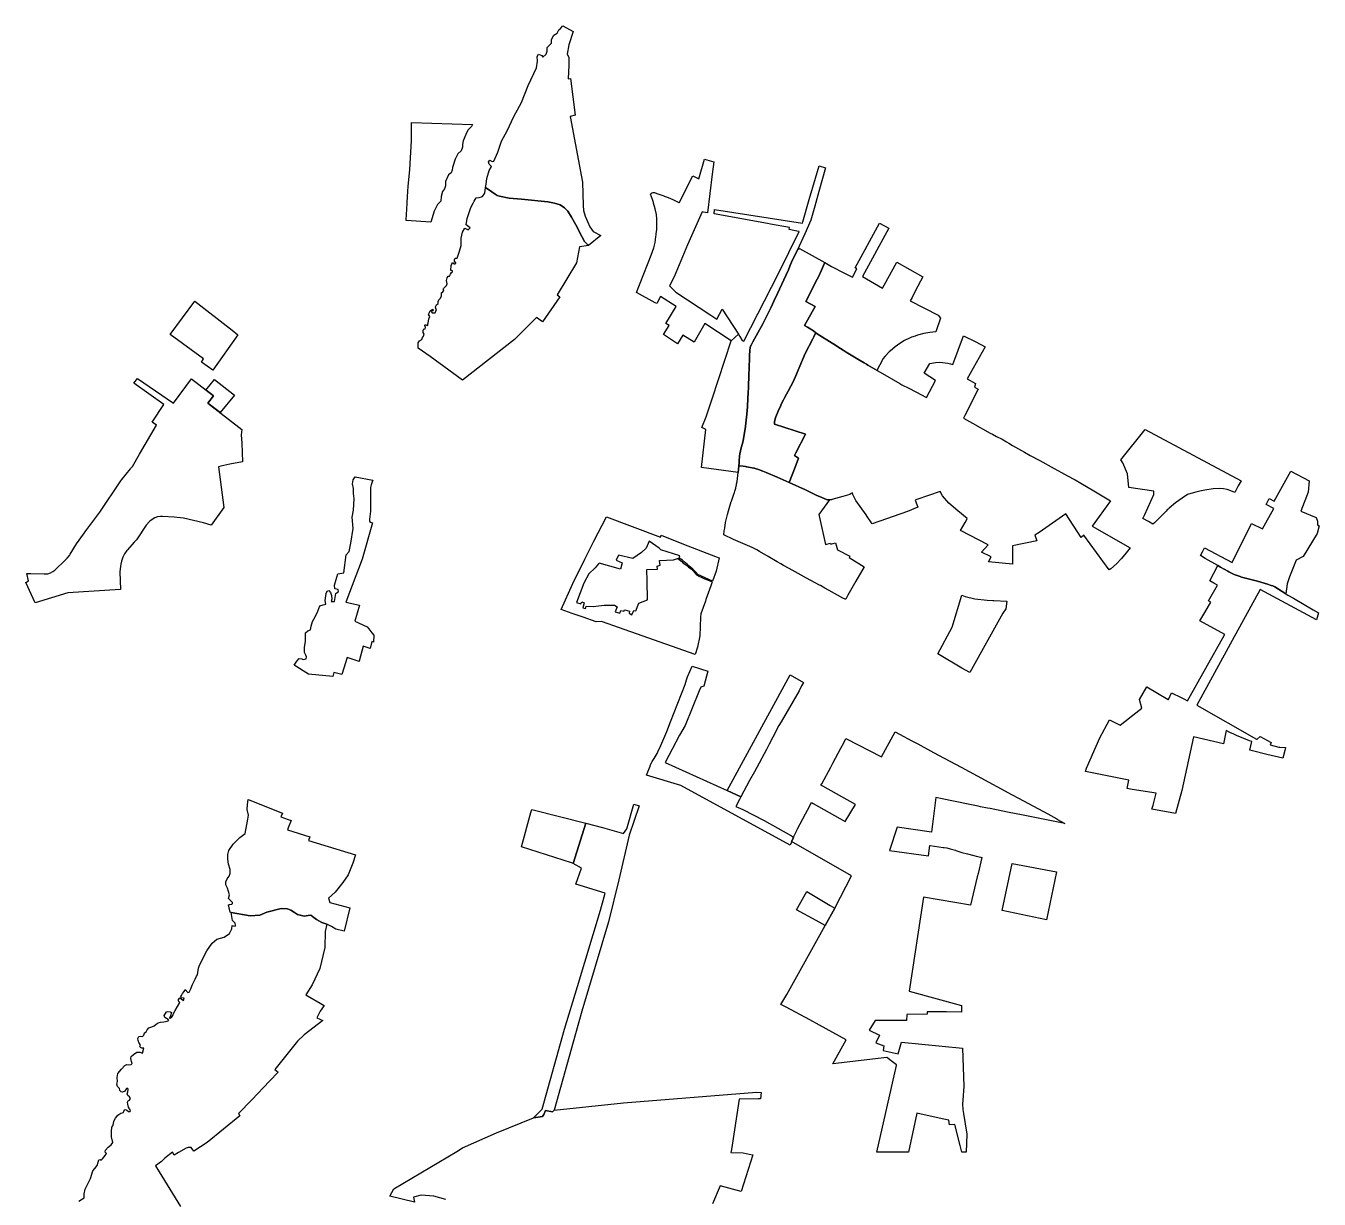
# Model space of a CAD drawing. Header units: inches. Extents: x 280195 to 293923, y 9098893 to 9120289.
# Drawn here: x 283587 to 285520, y 9109990 to 9111743 of the extents above; entities that cross this region are included whole.
import ezdxf

# ---------------------------------------------------------------- set-up
doc = ezdxf.new("R2010")
doc.units = ezdxf.units.IN
doc.header["$MEASUREMENT"] = 0
doc.layers.add('CIS', color=7, linetype='Continuous')

msp = doc.modelspace()

# ---------------------------------------------------------------- linework, layer by layer
at = {"layer": 'CIS'}
for points in [[(284396.0694, 9111700.6139), (284398.9626, 9111696.2566), (284398.5656, 9111684.149), (284397.9043, 9111663.9774), (284401.1152, 9111664.4019), (284408.1741, 9111609.7293), (284400.7658, 9111607.4803), (284419.2866, 9111509.452), (284420.345, 9111474.6592), (284420.4774, 9111467.1186), (284422.9908, 9111458.7842), (284430.3991, 9111442.9092), (284435.1617, 9111435.8977), (284446.6711, 9111429.9446), (284428.1039, 9111414.9691), (284422.444, 9111420.9619), (284418.0784, 9111428.3041), (284409.0825, 9111445.5682), (284402.9309, 9111457.2761), (284397.507, 9111466.1395), (284392.2814, 9111471.2329), (284385.7331, 9111475.5324), (284377.3986, 9111478.1782), (284367.4767, 9111480.2949), (284328.0537, 9111483.9329), (284309.5328, 9111485.7188), (284294.9807, 9111488.4309), (284291.6073, 9111489.5553), (284288.8953, 9111491.4074), (284283.6036, 9111495.31), (284274.2532, 9111501.3512), (284274.9958, 9111506.6386), (284276.416, 9111515.1203), (284279.8642, 9111526.9586), (284283.2508, 9111532.8853), (284279.8642, 9111536.4837), (284278.8058, 9111540.0819), (284280.4992, 9111542.6221), (284284.0975, 9111540.5053), (284286.6376, 9111540.9287), (284292.5642, 9111554.4754), (284298.2792, 9111570.9854), (284306.5342, 9111586.2254), (284316.6942, 9111607.8155), (284327.9126, 9111628.5588), (284338.0726, 9111653.7472), (284350.3494, 9111680.4173), (284352.0426, 9111690.3656), (284351.4076, 9111697.3507), (284353.3126, 9111700.949), (284358.6043, 9111699.044), (284360.086, 9111696.504), (284364.9543, 9111700.949), (284366.436, 9111705.1823), (284366.6477, 9111710.8973), (284369.611, 9111713.8607), (284372.786, 9111717.459), (284372.9977, 9111722.7507), (284376.3845, 9111729.1007), (284381.2528, 9111732.0641), (284383.7927, 9111737.3557), (284386.5444, 9111739.0491), (284389.931, 9111743.0707), (284405.1711, 9111734.6041), (284398.8211, 9111714.7074), (284396.0694, 9111700.6139)], [(284254.589, 9111595.6187), (284253.2205, 9111592.7208), (284247.9288, 9111587.4291), (284244.6215, 9111580.8144), (284240.9835, 9111571.2233), (284239.9913, 9111565.9318), (284239.9913, 9111561.6322), (284237.6762, 9111556.3405), (284232.7152, 9111551.7103), (284228.7465, 9111544.1035), (284224.7777, 9111531.5357), (284224.447, 9111527.2363), (284222.7933, 9111523.2675), (284218.8246, 9111520.2908), (284214.1943, 9111510.6998), (284214.1943, 9111504.0852), (284212.8714, 9111499.455), (284209.8949, 9111495.8169), (284207.9105, 9111488.2101), (284207.5798, 9111480.9341), (284202.6188, 9111476.3039), (284197.6579, 9111466.0512), (284192.3662, 9111449.8455), (284155.8204, 9111452.4122), (284156.119, 9111462.0703), (284156.4816, 9111468.1382), (284157.1534, 9111479.3787), (284157.6326, 9111487.3955), (284158.59, 9111503.4157), (284160.9898, 9111527.9871), (284161.061, 9111528.7166), (284162.0484, 9111545.7308), (284163.532, 9111571.2961), (284163.532, 9111598.4722), (284254.589, 9111595.6187)], [(284562.9846, 9111479.2189), (284563.6747, 9111478.881), (284584.1854, 9111518.8158), (284593.275, 9111514.7671), (284601.5121, 9111543.6761), (284615.5879, 9111539.8661), (284613.1538, 9111521.5437), (284605.9964, 9111463.7187), (284599.9202, 9111464.7606), (284598.2881, 9111465.1855), (284576.2525, 9111415.7954), (284556.144, 9111368.038), (284549.3311, 9111354.6104), (284558.7238, 9111345.0854), (284610.8872, 9111310.9764), (284620.2616, 9111304.8467), (284628.1991, 9111319.7956), (284652.2727, 9111282.3748), (284641.266, 9111272.3206), (284602.196, 9111298.3411), (284586.2681, 9111270.4011), (284569.3347, 9111280.8786), (284561.2914, 9111268.1786), (284540.528, 9111281.7044), (284548.6443, 9111295.272), (284544.0405, 9111298.2353), (284559.3076, 9111323.5883), (284535.5772, 9111338.6124), (284530.3384, 9111328.2155), (284527.9766, 9111329.4683), (284499.7262, 9111344.4549), (284505.3262, 9111358.7496), (284516.542, 9111386.3949), (284516.5497, 9111386.4139), (284521.8281, 9111400.2635), (284525.6782, 9111411.4918), (284527.8188, 9111419.6237), (284528.4332, 9111423.4923), (284529.0008, 9111428.25), (284529.2239, 9111430.1976), (284529.5238, 9111432.8153), (284530.1193, 9111438.1437), (284530.287, 9111446.3485), (284530.2963, 9111451.639), (284530.2974, 9111452.2451), (284530.2367, 9111453.4895), (284530.1591, 9111454.9748), (284529.8285, 9111461.3069), (284527.9325, 9111469.8774), (284525.5912, 9111478.1627), (284525.3312, 9111478.9728), (284524.826, 9111480.5468), (284523.7936, 9111483.7629), (284520.9147, 9111491.7741), (284520.9245, 9111491.7858), (284521.6985, 9111492.5599), (284522.5951, 9111493.1877), (284523.5871, 9111493.6503), (284524.6444, 9111493.9336), (284525.7348, 9111494.029), (284526.8252, 9111493.9336), (284527.7186, 9111493.7073), (284531.7742, 9111492.357), (284540.6843, 9111488.9662), (284541.2373, 9111488.7558), (284547.3208, 9111486.7301), (284550.6816, 9111485.1635), (284554.0802, 9111483.5792), (284560.2729, 9111480.5468), (284562.9846, 9111479.2189)], [(284760.4743, 9111452.7933), (284751.4712, 9111432.5629), (284751.425, 9111432.4591), (284740.3438, 9111407.5592), (284740.0883, 9111407.0662), (284733.3549, 9111393.4644), (284730.0629, 9111386.4392), (284729.1347, 9111383.8529), (284727.2199, 9111378.5173), (284723.1798, 9111370.1469), (284720.3368, 9111363.7196), (284710.8836, 9111343.2597), (284705.7962, 9111332.7967), (284700.641, 9111321.762), (284696.3693, 9111312.6181), (284689.4862, 9111298.8669), (284688.4115, 9111296.9314), (284685.9435, 9111292.4863), (284683.9162, 9111288.8351), (284674.0747, 9111271.1099), (284671.316, 9111266.1413), (284670.8709, 9111265.2816), (284669.7717, 9111262.3026), (284669.6372, 9111261.756), (284669.3277, 9111259.0101), (284669.2189, 9111258.0442), (284669.2212, 9111257.771), (284668.991, 9111251.1027), (284668.2045, 9111228.3209), (284668.1032, 9111225.3852), (284668.0241, 9111223.0937), (284667.3144, 9111201.7396), (284667.1147, 9111195.7316), (284665.9176, 9111175.2541), (284665.8007, 9111173.6791), (284664.9948, 9111162.8187), (284662.9974, 9111145.0909), (284662.9194, 9111144.5186), (284661.9788, 9111138.1769), (284660.9167, 9111132.4951), (284659.1908, 9111123.2623), (284655.6194, 9111108.5154), (284655.2882, 9111107.3002), (284655.0578, 9111106.4337), (284653.8205, 9111099.9476), (284653.4059, 9111093.3577), (284653.4941, 9111090.315), (284652.9746, 9111085.9046), (284651.755, 9111075.5494), (284597.2834, 9111083.2777), (284603.4779, 9111140.1889), (284597.5543, 9111143.1595), (284604.2878, 9111158.875), (284613.2731, 9111185.7488), (284641.266, 9111272.3206), (284652.2727, 9111282.3748), (284654.3894, 9111278.7765), (284658.0335, 9111272.992), (284660.6071, 9111272.0561), (284712.066, 9111372.8561), (284743.2869, 9111435.7609), (284742.1141, 9111435.9928), (284728.358, 9111438.7123), (284728.7745, 9111441.6876), (284700.1961, 9111446.8007), (284695.6486, 9111447.6143), (284615.9479, 9111462.3311), (284616.6897, 9111468.4776), (284747.9304, 9111448.2493), (284748.4578, 9111450.0391), (284758.2877, 9111483.4054), (284773.1215, 9111533.756), (284782.6993, 9111531.0572), (284772.6866, 9111495.7978), (284766.3774, 9111473.5807), (284760.4743, 9111452.7933)], [(284428.1039, 9111414.9691), (284414.6101, 9111413.064), (284410.1385, 9111388.8864), (284381.2461, 9111341.2613), (284385.3736, 9111338.0864), (284359.1798, 9111300.78), (284350.6073, 9111307.2888), (284317.746, 9111274.4275), (284239.6408, 9111213.4673), (284191.7069, 9111248.8376), (284173.672, 9111261.6277), (284173.6242, 9111265.4748), (284173.492, 9111269.5759), (284175.7409, 9111272.4863), (284179.1276, 9111274.7088), (284179.842, 9111277.3282), (284181.3501, 9111279.6301), (284182.3026, 9111282.2494), (284180.9532, 9111284.7101), (284180.7945, 9111287.9645), (284182.2232, 9111290.187), (284184.0489, 9111290.5838), (284184.3664, 9111292.4095), (284183.7314, 9111295.5051), (284183.8901, 9111296.8545), (284186.1919, 9111296.0607), (284187.9382, 9111295.4257), (284188.2557, 9111297.0132), (284188.8114, 9111301.617), (284189.6845, 9111305.5857), (284190.7957, 9111308.602), (284189.0495, 9111311.8564), (284190.3195, 9111315.0314), (284191.6689, 9111317.4126), (284193.0976, 9111318.2859), (284195.6375, 9111319.8733), (284196.1933, 9111319.0001), (284194.8438, 9111317.492), (284192.8595, 9111316.5395), (284194.3676, 9111314.4758), (284198.7333, 9111314.317), (284201.1939, 9111319.2383), (284200.0826, 9111320.9845), (284199.6858, 9111323.4451), (284200.8764, 9111326.2233), (284203.2576, 9111328.0489), (284203.5751, 9111331.3827), (284204.607, 9111333.8433), (284206.9883, 9111336.3833), (284208.4964, 9111339.8758), (284208.5757, 9111344.3208), (284210.2427, 9111345.7496), (284211.5921, 9111347.0989), (284211.9889, 9111348.6071), (284210.8777, 9111349.8771), (284211.5127, 9111350.909), (284213.1796, 9111352.4172), (284215.8783, 9111355.1952), (284216.6721, 9111357.8146), (284216.037, 9111362.6565), (284216.9896, 9111366.3871), (284218.4182, 9111368.9271), (284220.3233, 9111368.8477), (284222.0696, 9111371.864), (284223.5777, 9111374.5627), (284224.9271, 9111375.3565), (284225.0064, 9111377.1821), (284223.5777, 9111377.579), (284222.5458, 9111377.7378), (284222.2283, 9111379.7221), (284223.0221, 9111383.6115), (284222.956, 9111385.1306), (284224.0539, 9111387.739), (284225.0858, 9111389.0884), (284225.8796, 9111389.2472), (284226.9907, 9111387.739), (284228.4989, 9111387.739), (284230.0071, 9111388.1359), (284230.0865, 9111389.1678), (284227.7846, 9111391.6284), (284227.7846, 9111393.6128), (284228.8958, 9111395.7559), (284231.7753, 9111396.2308), (284235.2553, 9111406.2908), (284237.6366, 9111415.0221), (284237.9012, 9111425.87), (284239.7532, 9111434.8659), (284243.4574, 9111440.6867), (284248.4845, 9111438.57), (284251.1304, 9111441.4804), (284245.3095, 9111445.7138), (284246.897, 9111455.5034), (284252.0627, 9111471.5039), (284255.9077, 9111478.3903), (284257.4009, 9111481.0646), (284260.3085, 9111486.2719), (284264.8887, 9111486.4597), (284269.6512, 9111488.0472), (284273.0908, 9111493.0743), (284274.2532, 9111501.3512), (284283.6036, 9111495.31), (284288.8953, 9111491.4074), (284291.6073, 9111489.5553), (284294.9807, 9111488.4309), (284309.5328, 9111485.7188), (284328.0537, 9111483.9329), (284367.4767, 9111480.2949), (284377.3986, 9111478.1782), (284385.7331, 9111475.5324), (284392.2814, 9111471.2329), (284397.507, 9111466.1395), (284402.9309, 9111457.2761), (284409.0825, 9111445.5682), (284418.0784, 9111428.3041), (284422.444, 9111420.9619), (284428.1039, 9111414.9691)], [(284837.578, 9111368.5403), (284867.8596, 9111351.3953), (284870.0784, 9111355.4298), (284889.0032, 9111389.8426), (284928.0164, 9111367.9228), (284917.266, 9111347.5397), (284911.8663, 9111337.3017), (284909.2888, 9111332.4147), (284950.8946, 9111310.7187), (284954.2681, 9111306.2209), (284947.2571, 9111285.6848), (284938.6957, 9111284.9561), (284929.3482, 9111283.3533), (284920.1704, 9111280.9636), (284916.4428, 9111279.6465), (284911.2282, 9111277.804), (284908.9876, 9111276.8753), (284908.0756, 9111276.5037), (284900.5487, 9111272.9437), (284893.4068, 9111268.6632), (284886.719, 9111263.7032), (284882.6564, 9111260.1467), (284879.4982, 9111257.3177), (284877.8378, 9111255.8303), (284871.6612, 9111249.3702), (284868.4334, 9111245.4806), (284866.6198, 9111242.2893), (284860.3856, 9111230.277), (284859.4749, 9111228.3629), (284845.7646, 9111236.3119), (284843.9148, 9111237.4118), (284840.4221, 9111239.4886), (284831.0265, 9111245.0081), (284823.1619, 9111249.6282), (284813.2583, 9111255.4463), (284810.4763, 9111257.3134), (284808.9521, 9111258.3363), (284805.1172, 9111260.9101), (284794.7421, 9111267.3923), (284792.446, 9111268.8268), (284770.1361, 9111282.7656), (284767.8046, 9111284.6452), (284764.3899, 9111287.3978), (284755.5183, 9111292.7679), (284751.289, 9111295.3279), (284767.0196, 9111323.9901), (284753.1507, 9111331.4395), (284763.4128, 9111351.4788), (284768.2345, 9111361.018), (284771.9723, 9111368.0895), (284776.34, 9111378.0372), (284779.5542, 9111385.2674), (284781.3706, 9111389.4701), (284791.5866, 9111383.6646), (284810.8096, 9111373.6864), (284822.7812, 9111367.4721), (284829.4487, 9111380.2515), (284826.988, 9111381.4421), (284863.3419, 9111448.276), (284877.0738, 9111440.656), (284837.578, 9111368.5403)], [(284736.9343, 9111083.5091), (284728.1657, 9111060.6812), (284710.288, 9111068.7799), (284693.6335, 9111075.8293), (284688.5718, 9111077.9717), (284682.4363, 9111080.2721), (284677.1616, 9111081.7711), (284676.2887, 9111081.9798), (284675.5529, 9111082.1556), (284664.8688, 9111084.2562), (284664.3012, 9111084.3678), (284663.0545, 9111084.5479), (284659.3715, 9111085.0801), (284652.9746, 9111085.9046), (284653.4941, 9111090.315), (284653.4059, 9111093.3577), (284653.8205, 9111099.9476), (284655.0578, 9111106.4337), (284655.2882, 9111107.3002), (284655.6194, 9111108.5154), (284659.1908, 9111123.2623), (284660.9167, 9111132.4951), (284661.9788, 9111138.1769), (284662.9194, 9111144.5186), (284662.9974, 9111145.0909), (284664.9948, 9111162.8187), (284665.8007, 9111173.6791), (284665.9176, 9111175.2541), (284667.1147, 9111195.7316), (284667.3144, 9111201.7396), (284668.0241, 9111223.0937), (284668.1032, 9111225.3852), (284668.2045, 9111228.3209), (284668.991, 9111251.1027), (284669.2212, 9111257.771), (284669.2189, 9111258.0442), (284669.3277, 9111259.0101), (284669.6372, 9111261.756), (284669.7717, 9111262.3026), (284670.8709, 9111265.2816), (284671.316, 9111266.1413), (284674.0747, 9111271.1099), (284683.9162, 9111288.8351), (284685.9435, 9111292.4863), (284688.4115, 9111296.9314), (284689.4862, 9111298.8669), (284696.3693, 9111312.6181), (284700.641, 9111321.762), (284705.7962, 9111332.7967), (284710.8836, 9111343.2597), (284720.3368, 9111363.7196), (284723.1798, 9111370.1469), (284727.2199, 9111378.5173), (284729.1347, 9111383.8529), (284730.0629, 9111386.4392), (284733.3549, 9111393.4644), (284740.0883, 9111407.0662), (284740.3438, 9111407.5592), (284740.9551, 9111408.4324), (284741.7089, 9111409.186), (284742.582, 9111409.7974), (284743.0809, 9111410.0557), (284743.6925, 9111410.3936), (284781.3706, 9111389.4701), (284779.5542, 9111385.2674), (284776.34, 9111378.0372), (284771.9723, 9111368.0895), (284768.2345, 9111361.018), (284763.4128, 9111351.4788), (284753.1507, 9111331.4395), (284767.0196, 9111323.9901), (284751.289, 9111295.3279), (284755.5183, 9111292.7679), (284764.3899, 9111287.3978), (284767.8046, 9111284.6452), (284765.0389, 9111278.7849), (284764.9044, 9111278.5), (284763.3642, 9111275.4692), (284752.184, 9111253.4678), (284748.1078, 9111244.0869), (284737.5498, 9111219.1818), (284733.6065, 9111210.4142), (284730.5175, 9111204.6285), (284726.4831, 9111197.0721), (284724.2203, 9111192.9151), (284720.6067, 9111186.2766), (284719.7137, 9111184.4927), (284715.7727, 9111176.6195), (284715.4842, 9111175.9731), (284711.575, 9111167.2165), (284708.1405, 9111158.83), (284707.1419, 9111155.9049), (284706.3128, 9111151.3366), (284706.2325, 9111147.9023), (284752.6468, 9111132.8459), (284738.2966, 9111105.164), (284736.2426, 9111101.2016), (284742.2417, 9111097.326), (284736.9343, 9111083.5091)], [(283802.6741, 9111281.7029), (283839.5885, 9111331.5314), (283895.6057, 9111288.2295), (283903.8557, 9111281.5504), (283866.3906, 9111228.8453), (283849.4573, 9111240.6986), (283852.6322, 9111245.7786), (283802.6741, 9111281.7029)], [(284917.4706, 9111196.0877), (284933.2852, 9111188.0009), (284946.9603, 9111213.0517), (284929.8152, 9111223.9261), (284938.229, 9111238.8487), (284947.119, 9111240.198), (284953.3896, 9111240.5948), (284965.2166, 9111239.0867), (284969.3441, 9111237.9755), (284972.7571, 9111236.9436), (284988.7954, 9111279.9259), (285006.9945, 9111271.1463), (285021.2463, 9111263.4), (284994.1856, 9111215.7286), (285006.9031, 9111208.6306), (285004.9899, 9111203.0373), (285010.8242, 9111200.259), (284990.5607, 9111160.8529), (284988.6058, 9111157.0515), (285001.9807, 9111149.6266), (285028.8703, 9111134.6992), (285032.0414, 9111132.9592), (285037.9019, 9111129.7436), (285046.4245, 9111125.6774), (285053.0473, 9111121.6226), (285056.608, 9111119.4426), (285062.1977, 9111116.0203), (285080.0089, 9111106.1598), (285088.6648, 9111101.3678), (285102.968, 9111093.4493), (285124.523, 9111081.6757), (285135.365, 9111075.7539), (285144.2979, 9111070.8745), (285154.6128, 9111065.2404), (285155.5516, 9111064.6823), (285163.994, 9111059.6638), (285183.4024, 9111048.1264), (285208.2765, 9111033.2635), (285181.0376, 9110995.4), (285237.802, 9110963.2453), (285232.1743, 9110955.5557), (285225.0316, 9110947.1143), (285217.2851, 9110939.2233), (285208.977, 9110931.9261), (285206.529, 9110930.0774), (285168.8686, 9110982.0015), (285168.8376, 9110981.9766), (285164.7759, 9110978.7205), (285141.9139, 9111013.8787), (285101.8232, 9110986.2879), (285095.4295, 9110981.8876), (285097.455, 9110976.59), (285098.3359, 9110973.6789), (285061.8727, 9110966.2536), (285062.0644, 9110938.6414), (285026.1868, 9110942.1339), (285030.1027, 9110949.8597), (285015.921, 9110956.6331), (285025.4315, 9110967.5199), (284984.5256, 9110988.9028), (284991.2474, 9111001.0758), (284993.6201, 9111005.3726), (284994.4064, 9111006.7966), (284980.2758, 9111018.6402), (284966.8936, 9111029.8567), (284957.5009, 9111040.7046), (284953.8628, 9111047.3192), (284918.7741, 9111035.1851), (284916.7549, 9111034.4869), (284920.3665, 9111023.7712), (284904.8884, 9111017.4874), (284852.245, 9110999.0482), (284850.1341, 9111002.12), (284844.863, 9111009.7907), (284843.0896, 9111012.3713), (284828.0286, 9111034.0754), (284827.0738, 9111035.7477), (284823.5191, 9111042.9946), (284822.5939, 9111045.2445), (284820.9061, 9111044.176), (284818.82, 9111042.8552), (284808.3417, 9111039.8646), (284792.1962, 9111035.2566), (284791.783, 9111035.1383), (284789.0607, 9111034.7799), (284788.5441, 9111034.7119), (284785.3051, 9111035.1383), (284783.8533, 9111035.6243), (284776.8488, 9111038.4564), (284768.3942, 9111041.8747), (284759.7007, 9111046.1316), (284752.4935, 9111049.6608), (284728.1657, 9111060.6812), (284736.9343, 9111083.5091), (284742.2417, 9111097.326), (284736.2426, 9111101.2016), (284738.2966, 9111105.164), (284752.6468, 9111132.8459), (284706.2325, 9111147.9023), (284706.3128, 9111151.3366), (284707.1419, 9111155.9049), (284708.1405, 9111158.83), (284711.575, 9111167.2165), (284715.4842, 9111175.9731), (284715.7727, 9111176.6195), (284719.7137, 9111184.4927), (284720.6067, 9111186.2766), (284724.2203, 9111192.9151), (284726.4831, 9111197.0721), (284730.5175, 9111204.6285), (284733.6065, 9111210.4142), (284737.5498, 9111219.1818), (284748.1078, 9111244.0869), (284752.184, 9111253.4678), (284763.3642, 9111275.4692), (284764.9044, 9111278.5), (284765.0389, 9111278.7849), (284767.8046, 9111284.6452), (284770.1361, 9111282.7656), (284792.446, 9111268.8268), (284794.7421, 9111267.3923), (284805.1172, 9111260.9101), (284808.9521, 9111258.3363), (284810.4763, 9111257.3134), (284813.2583, 9111255.4463), (284823.1619, 9111249.6282), (284831.0265, 9111245.0081), (284840.4221, 9111239.4886), (284843.9148, 9111237.4118), (284845.7646, 9111236.3119), (284859.4749, 9111228.3629), (284863.9548, 9111225.7654), (284893.4848, 9111208.5878), (284896.8263, 9111206.644), (284906.81, 9111201.539), (284917.4706, 9111196.0877)], [(283753.7576, 9111216.2238), (283807.9968, 9111179.5296), (283834.7197, 9111215.9098), (283867.3957, 9111190.1128), (283859.1937, 9111179.1326), (283910.1261, 9111139.9742), (283909.2001, 9111132.169), (283909.8615, 9111119.4689), (283911.0521, 9111091.502), (283891.8272, 9111087.9456), (283878.4446, 9111085.2524), (283875.0819, 9111084.1084), (283883.1533, 9111023.3523), (283863.9609, 9110997.1146), (283852.6529, 9111000.6425), (283822.8103, 9111007.2973), (283808.9739, 9111008.8072), (283791.1843, 9111009.8525), (283788.5888, 9111009.8705), (283784.1345, 9111009.2671), (283779.8597, 9111007.8781), (283775.9016, 9111005.7482), (283772.3874, 9111002.9457), (283772.0655, 9111002.6324), (283766.9494, 9110997.1734), (283753.6945, 9110976.4993), (283752.6833, 9110975.0878), (283750.0148, 9110972.4193), (283748.9273, 9110971.6211), (283738.9279, 9110960.1227), (283738.0156, 9110959.0382), (283734.6175, 9110954.224), (283731.9064, 9110948.992), (283729.9331, 9110943.4396), (283728.9197, 9110938.8902), (283728.4224, 9110935.5755), (283727.6444, 9110927.1066), (283728.3855, 9110900.7519), (283649.8315, 9110896.0881), (283601.2113, 9110881.1259), (283587.1114, 9110911.1794), (283591.012, 9110913.6868), (283588.5018, 9110924.5894), (283592.8422, 9110924.8998), (283594.3301, 9110924.8729), (283614.5852, 9110924.137), (283615.7763, 9110924.1031), (283619.8544, 9110924.5047), (283623.7758, 9110925.6943), (283627.3898, 9110927.626), (283630.1845, 9110929.8618), (283645.652, 9110944.577), (283648.6867, 9110947.4978), (283652.1622, 9110951.8559), (283653.3858, 9110953.7739), (283662.5927, 9110969.2248), (283673.2876, 9110983.7317), (283676.8298, 9110988.5364), (283697.5788, 9111016.681), (283729.2245, 9111063.1302), (283730.6932, 9111065.286), (283743.2883, 9111081.0598), (283744.1933, 9111082.3135), (283746.3393, 9111084.531), (283757.1257, 9111103.2202), (283782.3487, 9111146.4565), (283776.0272, 9111151.0348), (283793.2628, 9111177.2144), (283748.2856, 9111209.3), (283753.7576, 9111216.2238)], [(283877.3344, 9111165.1855), (283859.1937, 9111179.1326), (283867.3957, 9111190.1128), (283856.4499, 9111198.7544), (283856.2787, 9111198.8895), (283868.8523, 9111214.8608), (283898.8725, 9111191.3157), (283877.3344, 9111165.1855)], [(285259.7726, 9111012.9803), (285273.5046, 9111042.6666), (285273.187, 9111047.7467), (285236.1188, 9111053.4617), (285234.1168, 9111073.6949), (285227.07, 9111090.3711), (285224.1331, 9111094.7368), (285260.5663, 9111140.1393), (285403.913, 9111063.4518), (285399.6029, 9111055.5692), (285394.2907, 9111045.8538), (285388.2486, 9111048.4195), (285382.9917, 9111050.3803), (285377.5093, 9111051.5729), (285371.9669, 9111051.9731), (285362.2433, 9111051.14), (285349.3971, 9111049.3302), (285344.7606, 9111048.4749), (285344.0151, 9111048.3082), (285336.0294, 9111046.3503), (285325.0119, 9111043.116), (285323.7834, 9111042.7162), (285315.4614, 9111037.4564), (285305.6624, 9111030.3876), (285296.3631, 9111022.6733), (285294.6981, 9111021.1756), (285293.2877, 9111019.706), (285291.8477, 9111018.2054), (285288.4046, 9111014.6177), (285288.3202, 9111014.5335), (285280.172, 9111006.3938), (285278.4047, 9111004.6283), (285274.5286, 9111000.6536), (285271.7287, 9110998.3401), (285265.2786, 9111002.4245), (285256.9095, 9111006.9263), (285259.7726, 9111012.9803)], [(284772.7411, 9111012.8593), (284782.2347, 9110968.3214), (284789.82, 9110970.2217), (284790.2168, 9110968.6342), (284797.44, 9110970.7773), (284800.4959, 9110960.2998), (284818.7522, 9110950.616), (284817.6411, 9110948.8697), (284840.2141, 9110934.7338), (284827.8184, 9110913.2511), (284815.7558, 9110892.3458), (284812.8715, 9110886.2953), (284812.0772, 9110886.6174), (284808.5013, 9110888.0675), (284787.7636, 9110899.6033), (284781.4028, 9110903.1402), (284775.0035, 9110906.6997), (284773.6941, 9110907.4123), (284754.0978, 9110918.0774), (284745.9308, 9110922.5222), (284728.3736, 9110932.0775), (284719.808, 9110936.7392), (284719.5645, 9110936.8828), (284715.8906, 9110939.0498), (284710.3621, 9110942.3107), (284696.6675, 9110950.3884), (284683.9301, 9110957.9014), (284679.839, 9110960.3145), (284673.7654, 9110963.023), (284672.8146, 9110963.447), (284645.0503, 9110975.8284), (284630.3741, 9110982.3733), (284631.0851, 9110988.6888), (284631.7497, 9110992.7994), (284633.1023, 9111001.166), (284633.5677, 9111003.2226), (284635.732, 9111012.7861), (284637.2267, 9111018.2989), (284639.4052, 9111025.2639), (284641.5678, 9111032.1784), (284641.8546, 9111032.9633), (284645.1146, 9111041.8864), (284646.414, 9111045.6536), (284647.17, 9111047.8452), (284648.0552, 9111050.9814), (284648.3127, 9111052.1015), (284649.1675, 9111055.8196), (284649.3187, 9111056.7759), (284649.6772, 9111059.0437), (284650.2021, 9111062.364), (284651.755, 9111075.5494), (284652.9746, 9111085.9046), (284659.3715, 9111085.0801), (284663.0545, 9111084.5479), (284664.3012, 9111084.3678), (284664.8688, 9111084.2562), (284675.5529, 9111082.1556), (284676.2887, 9111081.9798), (284677.1616, 9111081.7711), (284682.4363, 9111080.2721), (284688.5718, 9111077.9717), (284693.6335, 9111075.8293), (284710.288, 9111068.7799), (284728.1657, 9111060.6812), (284752.4935, 9111049.6608), (284759.7007, 9111046.1316), (284768.3942, 9111041.8747), (284776.8488, 9111038.4564), (284783.8533, 9111035.6243), (284785.3051, 9111035.1383), (284788.5441, 9111034.7119), (284772.7411, 9111012.8593)], [(284090.0387, 9110946.0529), (284065.4783, 9110881.8871), (284085.9277, 9110877.5047), (284079.0978, 9110853.7404), (284097.3541, 9110845.1415), (284099.7736, 9110842.0434), (284104.1305, 9110836.1421), (284107.1631, 9110832.8665), (284106.6882, 9110822.4675), (284104.2332, 9110823.0487), (284101.852, 9110812.8622), (284091.5528, 9110816.0358), (284085.2362, 9110793.6534), (284085.194, 9110793.5112), (284067.2119, 9110799.1689), (284059.2975, 9110773.676), (284047.533, 9110777.1434), (284045.8661, 9110770.714), (284009.7504, 9110774.3653), (283988.1603, 9110788.0178), (283991.9703, 9110794.0305), (283995.5422, 9110797.7347), (283999.511, 9110797.4701), (284001.6167, 9110796.5198), (284003.7773, 9110796.8583), (284005.9933, 9110797.2055), (284006.8583, 9110800.3838), (284005.5964, 9110802.894), (284003.4797, 9110806.7305), (284003.612, 9110814.4034), (284004.935, 9110823.5316), (284005.3318, 9110836.2316), (284008.3745, 9110839.142), (284012.608, 9110840.7295), (284013.5339, 9110845.8889), (284015.386, 9110853.165), (284019.3549, 9110859.9119), (284023.4559, 9110868.643), (284026.3662, 9110876.4483), (284031.3933, 9110877.7713), (284035.3621, 9110878.8296), (284034.5683, 9110884.2536), (284036.0236, 9110894.8369), (284037.7434, 9110898.5411), (284040.1246, 9110899.2026), (284042.6383, 9110896.4244), (284044.2257, 9110892.0588), (284044.6225, 9110886.6348), (284043.6964, 9110883.0629), (284048.3267, 9110883.1952), (284050.708, 9110894.9692), (284054.5444, 9110898.1442), (284053.883, 9110901.0546), (284048.8559, 9110902.113), (284048.459, 9110907.4047), (284051.7663, 9110919.1786), (284053.2216, 9110924.2057), (284062.4608, 9110926.0473), (284065.921, 9110952.953), (284070.2871, 9110957.6756), (284073.0653, 9110970.3756), (284076.2256, 9110991.8665), (284074.8752, 9111009.0723), (284076.7801, 9111019.6557), (284078.0501, 9111036.1656), (284076.9918, 9111044.4207), (284076.9917, 9111051.6174), (284075.5101, 9111059.0259), (284076.3567, 9111064.9524), (284079.3201, 9111069.1858), (284105.9901, 9111064.5291), (284104.8418, 9111061.7827), (284103.1749, 9111057.4171), (284102.3812, 9111053.369), (284102.1431, 9111048.2096), (284102.1431, 9111036.3033), (284102.5399, 9111024.8733), (284102.3455, 9111018.198), (284101.8256, 9111013.9195), (284100.6349, 9111005.982), (284100.8731, 9111003.1245), (284101.6855, 9111001.4995), (284105.1593, 9111000.6903), (284090.0387, 9110946.0529)], [(285470.4399, 9110894.509), (285454.1616, 9110904.6719), (285450.9962, 9110906.3014), (285448.9524, 9110907.0298), (285443.2393, 9110908.7617), (285428.0337, 9110913.372), (285418.3167, 9110915.9807), (285404.5512, 9110919.3487), (285402.1615, 9110920.0929), (285393.5843, 9110923.312), (285385.3299, 9110927.287), (285383.7953, 9110928.1299), (285372.807, 9110934.3905), (285368.7492, 9110936.639), (285349.9822, 9110947.0383), (285343.006, 9110951.6841), (285345.9527, 9110957.1081), (285349.2933, 9110963.2572), (285390.3995, 9110941.3403), (285419.5074, 9110999.5648), (285435.9777, 9110991.3627), (285452.5803, 9111021.7237), (285441.2032, 9111027.6769), (285445.8335, 9111036.7389), (285453.3079, 9111033.0347), (285478.3056, 9111077.8155), (285505.5577, 9111063.1311), (285504.2348, 9111046.4624), (285492.8578, 9111017.8873), (285515.7442, 9111008.6004), (285518.2049, 9111002.806), (285518.0462, 9110997.3291), (285520.4115, 9110995.9903), (285517.3953, 9110984.5603), (285496.3608, 9110950.429), (285486.2802, 9110944.8727), (285476.0407, 9110919.8695), (285472.3895, 9110909.5508), (285470.4399, 9110894.509)], [(284454.968, 9111009.6181), (284535.6661, 9110979.2438), (284537.0419, 9110982.313), (284570.2737, 9110968.6605), (284617.8776, 9110950.0179), (284623.672, 9110948.1129), (284618.9095, 9110928.5072), (284613.6122, 9110913.4264), (284602.3828, 9110918.3133), (284591.8418, 9110923.2663), (284588.7938, 9110926.6954), (284584.3488, 9110931.2673), (284577.9988, 9110936.2204), (284576.0938, 9110938.5063), (284571.0138, 9110942.0623), (284568.9298, 9110944.6916), (284563.9557, 9110947.9723), (284564.8023, 9110951.0415), (284536.333, 9110960.0373), (284534.0047, 9110962.8948), (284518.8705, 9110973.3723), (284514.6371, 9110962.5773), (284507.5463, 9110956.3331), (284494.6347, 9110947.1256), (284473.2563, 9110952.0998), (284469.7638, 9110944.9031), (284478.7596, 9110940.6698), (284476.0078, 9110931.3564), (284444.2579, 9110940.4581), (284443.0139, 9110939.0275), (284437.9079, 9110933.1556), (284428.7004, 9110924.1598), (284421.292, 9110910.4014), (284410.0539, 9110881.5811), (284416.5295, 9110879.3921), (284418.2228, 9110882.6731), (284421.7153, 9110881.0855), (284419.9162, 9110873.6772), (284423.5402, 9110872.7602), (284424.467, 9110876.2172), (284434.9444, 9110875.4763), (284439.1779, 9110876.0055), (284451.4546, 9110877.593), (284467.1179, 9110877.2755), (284470.9279, 9110875.1588), (284468.1763, 9110867.6446), (284475.1613, 9110865.5279), (284476.3254, 9110869.4438), (284480.8763, 9110868.5971), (284482.5696, 9110870.7139), (284489.6605, 9110868.703), (284488.9196, 9110865.528), (284493.0471, 9110863.3054), (284496.0105, 9110869.7614), (284498.9738, 9110869.1263), (284503.5247, 9110880.3447), (284516.4364, 9110885.6363), (284515.9078, 9110913.7183), (284515.5897, 9110930.6156), (284531.3589, 9110931.3564), (284531.0414, 9110935.6956), (284535.1688, 9110937.1773), (284534.4281, 9110944.4798), (284555.1714, 9110945.2206), (284561.4749, 9110947.1116), (284561.5215, 9110947.1256), (284567.7656, 9110942.9981), (284569.2358, 9110940.7923), (284574.4428, 9110937.1093), (284577.7448, 9110934.4423), (284581.5548, 9110931.6483), (284585.1108, 9110928.4733), (284589.8098, 9110923.0122), (284593.3658, 9110920.8533), (284597.8108, 9110918.6943), (284601.4938, 9110916.9162), (284605.9388, 9110915.1382), (284613.1847, 9110912.2091), (284611.1307, 9110906.3616), (284603.7488, 9110885.8829), (284602.9243, 9110883.5058), (284596.2875, 9110864.3722), (284595.6525, 9110859.5302), (284594.6207, 9110831.6695), (284590.89, 9110814.842), (284587.8738, 9110803.9676), (284447.4591, 9110853.2596), (284439.6803, 9110852.704), (284419.9909, 9110859.5204), (284403.6567, 9110865.1753), (284387.4052, 9110870.8015), (284404.8677, 9110909.8541), (284422.8622, 9110946.0243), (284436.4061, 9110973.2484), (284454.968, 9111009.6181)], [(285454.1616, 9110904.6719), (285470.4399, 9110894.509), (285473.6965, 9110892.4758), (285482.2064, 9110887.9549), (285511.3683, 9110870.663), (285519.3934, 9110865.9044), (285518.4893, 9110862.6082), (285516.51, 9110855.3925), (285432.1919, 9110900.7393), (285390.5138, 9110824.8403), (285337.3391, 9110728.0048), (285426.9313, 9110677.5103), (285427.68, 9110677.0883), (285432.2838, 9110681.4143), (285448.516, 9110672.4052), (285447.0791, 9110669.0663), (285460.371, 9110665.3802), (285461.7829, 9110665.156), (285470.0327, 9110664.845), (285469.1577, 9110660.5026), (285466.1374, 9110648.8429), (285442.2211, 9110654.5829), (285420.6071, 9110659.7702), (285416.9585, 9110660.6459), (285419.9866, 9110673.647), (285416.3691, 9110674.9661), (285396.7866, 9110682.8258), (285391.6974, 9110685.1255), (285388.1199, 9110686.8666), (285381.5746, 9110690.0521), (285381.5713, 9110690.0366), (285377.3744, 9110670.146), (285332.7146, 9110680.8644), (285315.3863, 9110600.3387), (285305.6496, 9110566.1545), (285270.5601, 9110572.7224), (285272.1987, 9110578.867), (285276.8985, 9110596.4904), (285241.0073, 9110602.2752), (285233.5416, 9110603.4784), (285235.8411, 9110616.2189), (285171.1271, 9110628.8878), (285172.5878, 9110633.8921), (285192.35, 9110679.3031), (285206.9808, 9110706.2226), (285222.9186, 9110698.1641), (285236.7908, 9110709.1139), (285237.2462, 9110709.4733), (285255.4087, 9110723.8095), (285251.7005, 9110736.3112), (285262.6656, 9110755.4671), (285294.8497, 9110736.5332), (285294.9809, 9110736.7916), (285299.9351, 9110746.5471), (285313.9646, 9110739.5793), (285317.9839, 9110737.583), (285323.573, 9110734.8073), (285378.2835, 9110832.0588), (285379.2414, 9110833.7616), (285342.3055, 9110853.9759), (285349.6934, 9110866.772), (285358.498, 9110882.0217), (285355.187, 9110884.1008), (285368.5522, 9110907.5276), (285362.9512, 9110910.5088), (285356.7716, 9110913.798), (285368.7492, 9110936.639), (285372.807, 9110934.3905), (285383.7953, 9110928.1299), (285385.3299, 9110927.287), (285393.5843, 9110923.312), (285402.1615, 9110920.0929), (285404.5512, 9110919.3487), (285418.3167, 9110915.9807), (285428.0337, 9110913.372), (285443.2393, 9110908.7617), (285448.9524, 9110907.0298), (285450.9962, 9110906.3014), (285454.1616, 9110904.6719)], [(285052.0211, 9110871.8635), (285047.338, 9110865.4342), (284998.1055, 9110776.8899), (284986.3817, 9110783.5629), (284950.4685, 9110804.5534), (284972.0586, 9110844.3997), (284986.1459, 9110892.2196), (284991.2763, 9110890.5683), (285005.5809, 9110886.8464), (285023.9611, 9110885.1552), (285032.689, 9110884.6484), (285034.2043, 9110884.5549), (285053.6339, 9110883.3564), (285052.0211, 9110871.8635)], [(284731.1361, 9110522.5091), (284729.5608, 9110518.8165), (284566.3353, 9110608.1392), (284514.8219, 9110623.6359), (284515.8644, 9110626.161), (284520.1823, 9110636.8172), (284520.5297, 9110637.6743), (284522.0292, 9110641.4463), (284522.1777, 9110641.8041), (284523.4001, 9110643.9555), (284526.5073, 9110648.5648), (284530.724, 9110656.0017), (284531.7795, 9110658.1551), (284536.157, 9110667.5882), (284545.3068, 9110688.7306), (284551.0133, 9110703.0782), (284572.506, 9110758.7238), (284574.7558, 9110765.7737), (284576.2616, 9110770.4922), (284583.2037, 9110786.5285), (284606.4462, 9110778.9017), (284600.525, 9110756.3736), (284596.019, 9110755.1685), (284593.6022, 9110749.2758), (284572.4711, 9110697.7538), (284563.9964, 9110683.1523), (284542.8535, 9110642.421), (284635.6294, 9110600.523), (284655.9785, 9110591.3334), (284653.799, 9110587.0795), (284648.4852, 9110576.7077), (284658.7378, 9110571.9808), (284690.6272, 9110555.6363), (284731.5104, 9110532.9011), (284734.886, 9110531.024), (284733.43, 9110527.822), (284731.8722, 9110524.2343), (284731.1361, 9110522.5091)], [(284655.9785, 9110591.3334), (284635.6294, 9110600.523), (284729.5457, 9110773.4609), (284749.5661, 9110761.8703), (284746.5846, 9110756.9704), (284743.0783, 9110749.632), (284716.1979, 9110703.4339), (284712.9605, 9110697.782), (284703.6823, 9110680.5037), (284698.2873, 9110669.6016), (284694.1469, 9110661.8346), (284676.4156, 9110628.5738), (284669.0368, 9110615.4224), (284655.9785, 9110591.3334)], [(284943.8711, 9110657.4449), (284959.9907, 9110648.7493), (284985.0707, 9110635.2823), (284997.2112, 9110628.7633), (285038.5044, 9110606.5904), (285061.7504, 9110594.1082), (285071.189, 9110589.04), (285114.8837, 9110565.5774), (285128.1902, 9110558.0721), (285128.5248, 9110557.8833), (285140.2839, 9110551.2508), (285077.7588, 9110563.7899), (285054.4672, 9110568.4609), (285028.7878, 9110573.6108), (285024.8447, 9110574.327), (285014.25, 9110576.2512), (285010.6032, 9110577.0088), (284998.3754, 9110579.549), (284954.5131, 9110588.6609), (284950.1502, 9110589.5114), (284947.5601, 9110590.0162), (284940.8546, 9110538.1051), (284889.4753, 9110545.6585), (284878.1247, 9110510.8128), (284936.285, 9110502.7662), (284938.3048, 9110518.3717), (284938.9116, 9110518.29), (284958.5262, 9110515.6507), (284959.6403, 9110515.5008), (284963.7002, 9110514.9545), (284968.9423, 9110513.4775), (284976.8089, 9110511.2611), (284977.5002, 9110511.0268), (284986.2203, 9110508.0713), (284994.6233, 9110506.0568), (285004.4097, 9110503.5502), (285007.7321, 9110502.6992), (285014.6051, 9110501.0686), (285016.3634, 9110500.6515), (285010.5044, 9110476.4041), (285009.3384, 9110471.5792), (284999.1548, 9110429.4351), (284999.0765, 9110429.0723), (284928.7502, 9110440.9786), (284907.345, 9110300.5383), (284985.7092, 9110279.0946), (284985.9791, 9110269.5255), (284963.3563, 9110269.7614), (284934.3534, 9110270.0639), (284934.274, 9110266.2539), (284904.0637, 9110265.828), (284903.7463, 9110256.7263), (284900.6689, 9110256.7367), (284856.5029, 9110256.8855), (284847.7081, 9110242.6201), (284863.3212, 9110234.8289), (284857.8696, 9110223.6112), (284869.6061, 9110219.1985), (284868.6327, 9110212.1684), (284891.0694, 9110207.0884), (284895.9331, 9110224.7852), (284987.4983, 9110215.6478), (284989.1104, 9110158.4721), (284987.6206, 9110138.209), (284987.378, 9110132.0589), (284987.7785, 9110124.1613), (284988.7453, 9110117.8502), (284993.8863, 9110086.925), (284992.7756, 9110060.3546), (284986.4255, 9110060.3521), (284983.8966, 9110070.0545), (284975.7049, 9110101.4835), (284967.6615, 9110100.875), (284966.6694, 9110108.2172), (284956.9618, 9110110.1658), (284918.9278, 9110118.5632), (284906.8015, 9110060.3209), (284859.0962, 9110060.3023), (284888.4742, 9110189.5641), (284888.7023, 9110190.7982), (284882.5314, 9110195.3529), (284874.0699, 9110201.5983), (284793.5306, 9110192.0733), (284813.2157, 9110228.1625), (284773.7266, 9110250.0322), (284759.1347, 9110258.1134), (284723.6805, 9110276.6343), (284715.892, 9110280.6172), (284724.587, 9110295.9284), (284782.0408, 9110398.6757), (284796.2713, 9110424.9228), (284821.4929, 9110473.3271), (284731.8722, 9110524.2343), (284733.43, 9110527.822), (284734.886, 9110531.024), (284735.2344, 9110531.7447), (284735.7128, 9110532.7346), (284739.5229, 9110540.6174), (284739.8732, 9110541.3421), (284740.852, 9110543.3671), (284744.7891, 9110550.9205), (284752.7707, 9110565.8099), (284755.7294, 9110571.3292), (284761.7713, 9110582.6001), (284764.1613, 9110581.2416), (284811.8522, 9110554.1497), (284827.2119, 9110579.8422), (284778.5134, 9110606.9101), (284775.6547, 9110608.4992), (284776.8081, 9110610.6506), (284790.2123, 9110635.6556), (284793.3705, 9110641.547), (284805.3388, 9110663.8736), (284809.6813, 9110671.9742), (284813.1142, 9110678.3782), (284866.4243, 9110650.6527), (284886.6958, 9110688.2874), (284892.9971, 9110684.8882), (284911.4642, 9110674.9265), (284920.2968, 9110670.1618), (284943.8711, 9110657.4449)], [(284037.1694, 9110400.994), (284029.3377, 9110403.4282), (284021.7178, 9110407.8731), (284015.7912, 9110412.1065), (284012.9335, 9110414.1175), (284009.1236, 9110414.0115), (284003.1969, 9110412.7415), (283992.9397, 9110415.4985), (283988.8577, 9110418.1041), (283982.9915, 9110421.8485), (283978.3348, 9110423.5419), (283968.5981, 9110424.1769), (283947.4314, 9110418.8852), (283936.6364, 9110414.4402), (283922.6664, 9110413.3818), (283894.2624, 9110418.0881), (283892.5772, 9110418.8272), (283891.2544, 9110425.0448), (283889.9315, 9110429.9397), (283891.7726, 9110430.1885), (283894.8263, 9110430.6012), (283896.0169, 9110431.7918), (283896.0169, 9110433.3793), (283894.1648, 9110435.099), (283891.5468, 9110437.5042), (283889.9315, 9110439.2001), (283891.3396, 9110444.6557), (283888.3234, 9110454.6569), (283885.8086, 9110459.6864), (283885.8384, 9110464.3577), (283887.9465, 9110468.3754), (283891.1217, 9110472.7145), (283892.7091, 9110476.6304), (283892.3917, 9110482.4512), (283890.1691, 9110490.2829), (283889.1106, 9110498.0088), (283889.0722, 9110504.7151), (283890.7046, 9110511.1191), (283896.7902, 9110520.6441), (283907.1088, 9110530.4337), (283914.7818, 9110536.5192), (283919.0151, 9110557.6859), (283919.897, 9110563.7585), (283917.9568, 9110572.238), (283918.2213, 9110579.6463), (283919.5443, 9110587.0547), (283970.6089, 9110566.9463), (283968.166, 9110561.226), (283979.3123, 9110557.2452), (283983.7235, 9110555.6697), (283979.3112, 9110544.8282), (283978.1672, 9110542.0172), (284011.5108, 9110531.593), (284009.441, 9110525.6659), (284079.9262, 9110504.3934), (284076.1162, 9110492.0109), (284068.8137, 9110474.5483), (284061.1936, 9110463.1182), (284049.2874, 9110448.8308), (284039.6036, 9110439.782), (284041.2969, 9110433.3791), (284071.4595, 9110425.2299), (284062.887, 9110390.3048), (284050.2928, 9110393.2681), (284043.8369, 9110397.6073), (284037.1694, 9110400.994)], [(284503.8202, 9110577.4473), (284488.8838, 9110533.681), (284473.4718, 9110467.2836), (284458.073, 9110404.1407), (284428.3002, 9110304.1537), (284418.3854, 9110270.8566), (284376.7261, 9110123.0609), (284374.6095, 9110120.6797), (284364.0261, 9110122.2672), (284361.2291, 9110116.6731), (284359.5282, 9110113.2713), (284345.9459, 9110111.4554), (284358.8292, 9110124.434), (284392.3504, 9110244.0807), (284411.6263, 9110307.8353), (284446.1193, 9110421.92), (284453.1485, 9110447.328), (284409.1452, 9110460.6456), (284417.6451, 9110484.7183), (284405.2693, 9110491.39), (284424.0897, 9110551.6116), (284449.1962, 9110545.2565), (284480.5846, 9110536.1015), (284485.3048, 9110543.2471), (284496.0409, 9110580.3581), (284503.8202, 9110577.4473)], [(284424.0897, 9110551.6116), (284405.2693, 9110491.39), (284402.894, 9110492.6705), (284327.8184, 9110516.483), (284342.0988, 9110567.5279), (284343.3627, 9110572.0456), (284424.0897, 9110551.6116)], [(285061.5859, 9110491.516), (285127.8421, 9110479.2242), (285112.672, 9110407.3872), (285046.4166, 9110421.2413), (285061.5859, 9110491.516)], [(284739.0067, 9110422.5264), (284754.5643, 9110449.6198), (284789.4339, 9110428.9716), (284796.2713, 9110424.9228), (284782.0408, 9110398.6757), (284768.3749, 9110406.2498), (284739.0067, 9110422.5264)]]:
    msp.add_lwpolyline(points, close=True, dxfattribs=at)
for points in [[(283666.2346, 9109987.0616), (283671.738, 9109990.4483), (283674.1722, 9109991.93), (283674.3838, 9109993.9408), (283674.278, 9109998.1741), (283675.548, 9110004.7358), (283679.6755, 9110012.6733), (283683.4855, 9110020.7167), (283687.4014, 9110032.3584), (283690.2589, 9110035.6392), (283693.6455, 9110040.1901), (283695.233, 9110045.4817), (283695.9739, 9110048.8684), (283697.9847, 9110049.1859), (283699.4664, 9110048.1277), (283701.7947, 9110050.3501), (283705.4989, 9110055.2184), (283707.4039, 9110057.97), (283705.4989, 9110059.9809), (283706.1339, 9110063.1559), (283710.0497, 9110067.7068), (283714.6006, 9110071.0934), (283717.1406, 9110074.6918), (283714.9181, 9110083.1585), (283715.3414, 9110091.096), (283715.6589, 9110097.3402), (283716.9289, 9110099.7744), (283718.0931, 9110103.1609), (283718.6223, 9110106.4418), (283721.2681, 9110110.9927), (283724.5489, 9110115.3319), (283729.0998, 9110118.6127), (283733.1215, 9110119.6711), (283733.7565, 9110121.3644), (283734.9206, 9110123.481), (283736.2965, 9110123.9044), (283737.9898, 9110123.0577), (283740.5298, 9110121.1527), (283742.964, 9110121.0469), (283743.4931, 9110122.3169), (283740.6356, 9110127.1852), (283739.6831, 9110132.1594), (283738.8365, 9110134.6994), (283740.1065, 9110136.9219), (283742.2231, 9110138.0861), (283743.4931, 9110140.2026), (283741.9055, 9110142.8486), (283739.789, 9110144.6478), (283738.7306, 9110147.5053), (283739.789, 9110150.5744), (283740.1065, 9110153.6436), (283739.5773, 9110155.4428), (283737.3548, 9110155.1253), (283734.8148, 9110151.2094), (283731.6398, 9110149.8337), (283729.4173, 9110150.1511), (283727.5123, 9110152.2678), (283726.8773, 9110155.3369), (283723.9139, 9110158.4062), (283722.9614, 9110161.7928), (283723.9139, 9110165.7086), (283723.7023, 9110171.6353), (283724.6548, 9110177.5619), (283730.1581, 9110184.2295), (283735.0265, 9110189.627), (283737.8839, 9110191.0028), (283741.1648, 9110190.897), (283744.3398, 9110191.0028), (283745.8215, 9110192.4845), (283745.0806, 9110195.6595), (283744.234, 9110199.9987), (283744.4456, 9110203.0679), (283747.9381, 9110205.9254), (283753.2298, 9110209.5237), (283757.2516, 9110209.5236), (283761.5907, 9110208.2537), (283763.3898, 9110215.3447), (283760.5322, 9110215.4504), (283758.4157, 9110216.5087), (283757.6748, 9110218.7312), (283758.4157, 9110220.5304), (283756.6165, 9110223.1762), (283754.8173, 9110227.0921), (283754.2882, 9110230.0555), (283755.7698, 9110233.2304), (283759.1565, 9110233.7596), (283761.4848, 9110233.2304), (283763.6015, 9110234.8179), (283764.0248, 9110236.5113), (283764.6598, 9110238.6279), (283766.7765, 9110240.0038), (283768.6814, 9110243.1788), (283771.0099, 9110245.9305), (283775.2432, 9110247.4121), (283778.9474, 9110249.1055), (283781.8049, 9110251.4338), (283784.6624, 9110253.4446), (283788.5782, 9110254.6088), (283793.3407, 9110255.138), (283798.3149, 9110255.8788), (283800.6433, 9110257.043), (283799.9024, 9110258.5246), (283797.1507, 9110259.9006), (283794.6107, 9110261.488), (283793.7641, 9110264.3455), (283795.6691, 9110267.203), (283797.3624, 9110269.9547), (283799.1616, 9110270.2722), (283802.8658, 9110269.743), (283804.8766, 9110268.6847), (283803.0774, 9110264.1338), (283802.019, 9110260.6414), (283802.9716, 9110260.2181), (283804.9824, 9110261.1705), (283806.7816, 9110264.3455), (283807.8399, 9110267.3088), (283810.0624, 9110271.648), (283817.365, 9110283.9247), (283815.3541, 9110285.9355), (283815.1424, 9110288.2639), (283817.1533, 9110290.5922), (283821.1057, 9110287.7799), (283822.6566, 9110286.6764), (283823.715, 9110290.0629), (283822.6584, 9110290.4064), (283820.0108, 9110290.9097), (283818.9525, 9110292.603), (283819.7991, 9110294.0847), (283821.0691, 9110297.1539), (283823.715, 9110300.4347), (283825.0908, 9110302.5513), (283826.4666, 9110302.5514), (283826.9958, 9110300.6464), (283828.1609, 9110299.7144), (283829.1125, 9110298.9531), (283831.2291, 9110299.3764), (283833.875, 9110304.4563), (283835.5683, 9110309.9597), (283840.4367, 9110318.6381), (283842.3417, 9110323.2948), (283843.4701, 9110325.3734), (283843.9567, 9110328.6987), (283844.9617, 9110335.0131), (283846.6779, 9110339.7217), (283857.4729, 9110361.1001), (283865.5162, 9110372.3184), (283872.5013, 9110378.2451), (283883.7196, 9110381.6318), (283891.3396, 9110386.9234), (283894.8948, 9110393.9129), (283895.4701, 9110398.8599), (283896.9957, 9110398.5995), (283899.8093, 9110398.1191), (283900.656, 9110399.6007), (283899.8093, 9110402.2466), (283898.0101, 9110404.4692), (283895.88, 9110406.5541), (283894.2624, 9110418.0881), (283922.6664, 9110413.3818), (283936.6364, 9110414.4402), (283947.4314, 9110418.8852), (283968.5981, 9110424.1769), (283978.3348, 9110423.5419), (283982.9915, 9110421.8485), (283988.8577, 9110418.1041), (283992.9397, 9110415.4985), (283992.9397, 9110415.4985), (284003.1969, 9110412.7415), (284009.1236, 9110414.0115), (284012.9335, 9110414.1175), (284015.7912, 9110412.1065), (284021.7178, 9110407.8731), (284029.3377, 9110403.4282), (284037.1694, 9110400.994), (284034.5843, 9110389.6983), (284033.7908, 9110365.8857), (284026.6469, 9110334.7707), (284015.2169, 9110310.1644), (284005.5314, 9110295.2637), (284032.9537, 9110279.2246), (284027.2916, 9110271.0754), (284022, 9110260.8096), (284031.2604, 9110256.788), (284003.0658, 9110235.2937), (283993.2099, 9110225.901), (283959.1448, 9110183.5676), (283964.4364, 9110179.5988), (283951.1411, 9110166.0389), (283924.6827, 9110138.3899), (283905.1035, 9110117.8184), (283907.0879, 9110114.4451), (283858.1366, 9110074.8765), (283838.2928, 9110061.8458), (283834.2579, 9110067.4021), (283829.4954, 9110067.2037), (283826.6511, 9110066.4099), (283815.4724, 9110059.663), (283808.9901, 9110055.8927), (283806.5015, 9110059.9452), (283795.073, 9110051.161), (283789.649, 9110046.3985), (283780.6532, 9110039.9162), (283782.4361, 9110037.0379), (283818.4053, 9109978.9699)], [(284215.1299, 9109989.5642), (284197.0059, 9109994.3268), (284177.8236, 9109995.9144), (284166.6677, 9109992.8424), (284168.0676, 9109985.5852), (284131.2625, 9109994.4995), (284137.1763, 9110005.2651), (284231.474, 9110061.1452), (284240.0465, 9110066.5427), (284290.8466, 9110088.9265), (284345.9459, 9110111.4554), (284359.5282, 9110113.2713), (284361.2291, 9110116.6731), (284364.0261, 9110122.2672), (284374.6095, 9110120.6797), (284376.7261, 9110123.0609), (284480.7517, 9110133.9309), (284679.1102, 9110149.9713), (284686.4127, 9110149.495), (284685.0634, 9110140.1289), (284681.8436, 9110140.0408), (284653.3927, 9110139.2636), (284653.3927, 9110139.2636), (284641.8404, 9110064.0988), (284641.1689, 9110059.7297), (284659.2664, 9110059.2534), (284668.5092, 9110057.2657), (284674.0301, 9110056.0784), (284656.5678, 9110001.6271), (284624.9764, 9110009.8821), (284613.6328, 9109982.9413)]]:
    msp.add_lwpolyline(points, dxfattribs=at)

doc.saveas('drawing.dxf')
